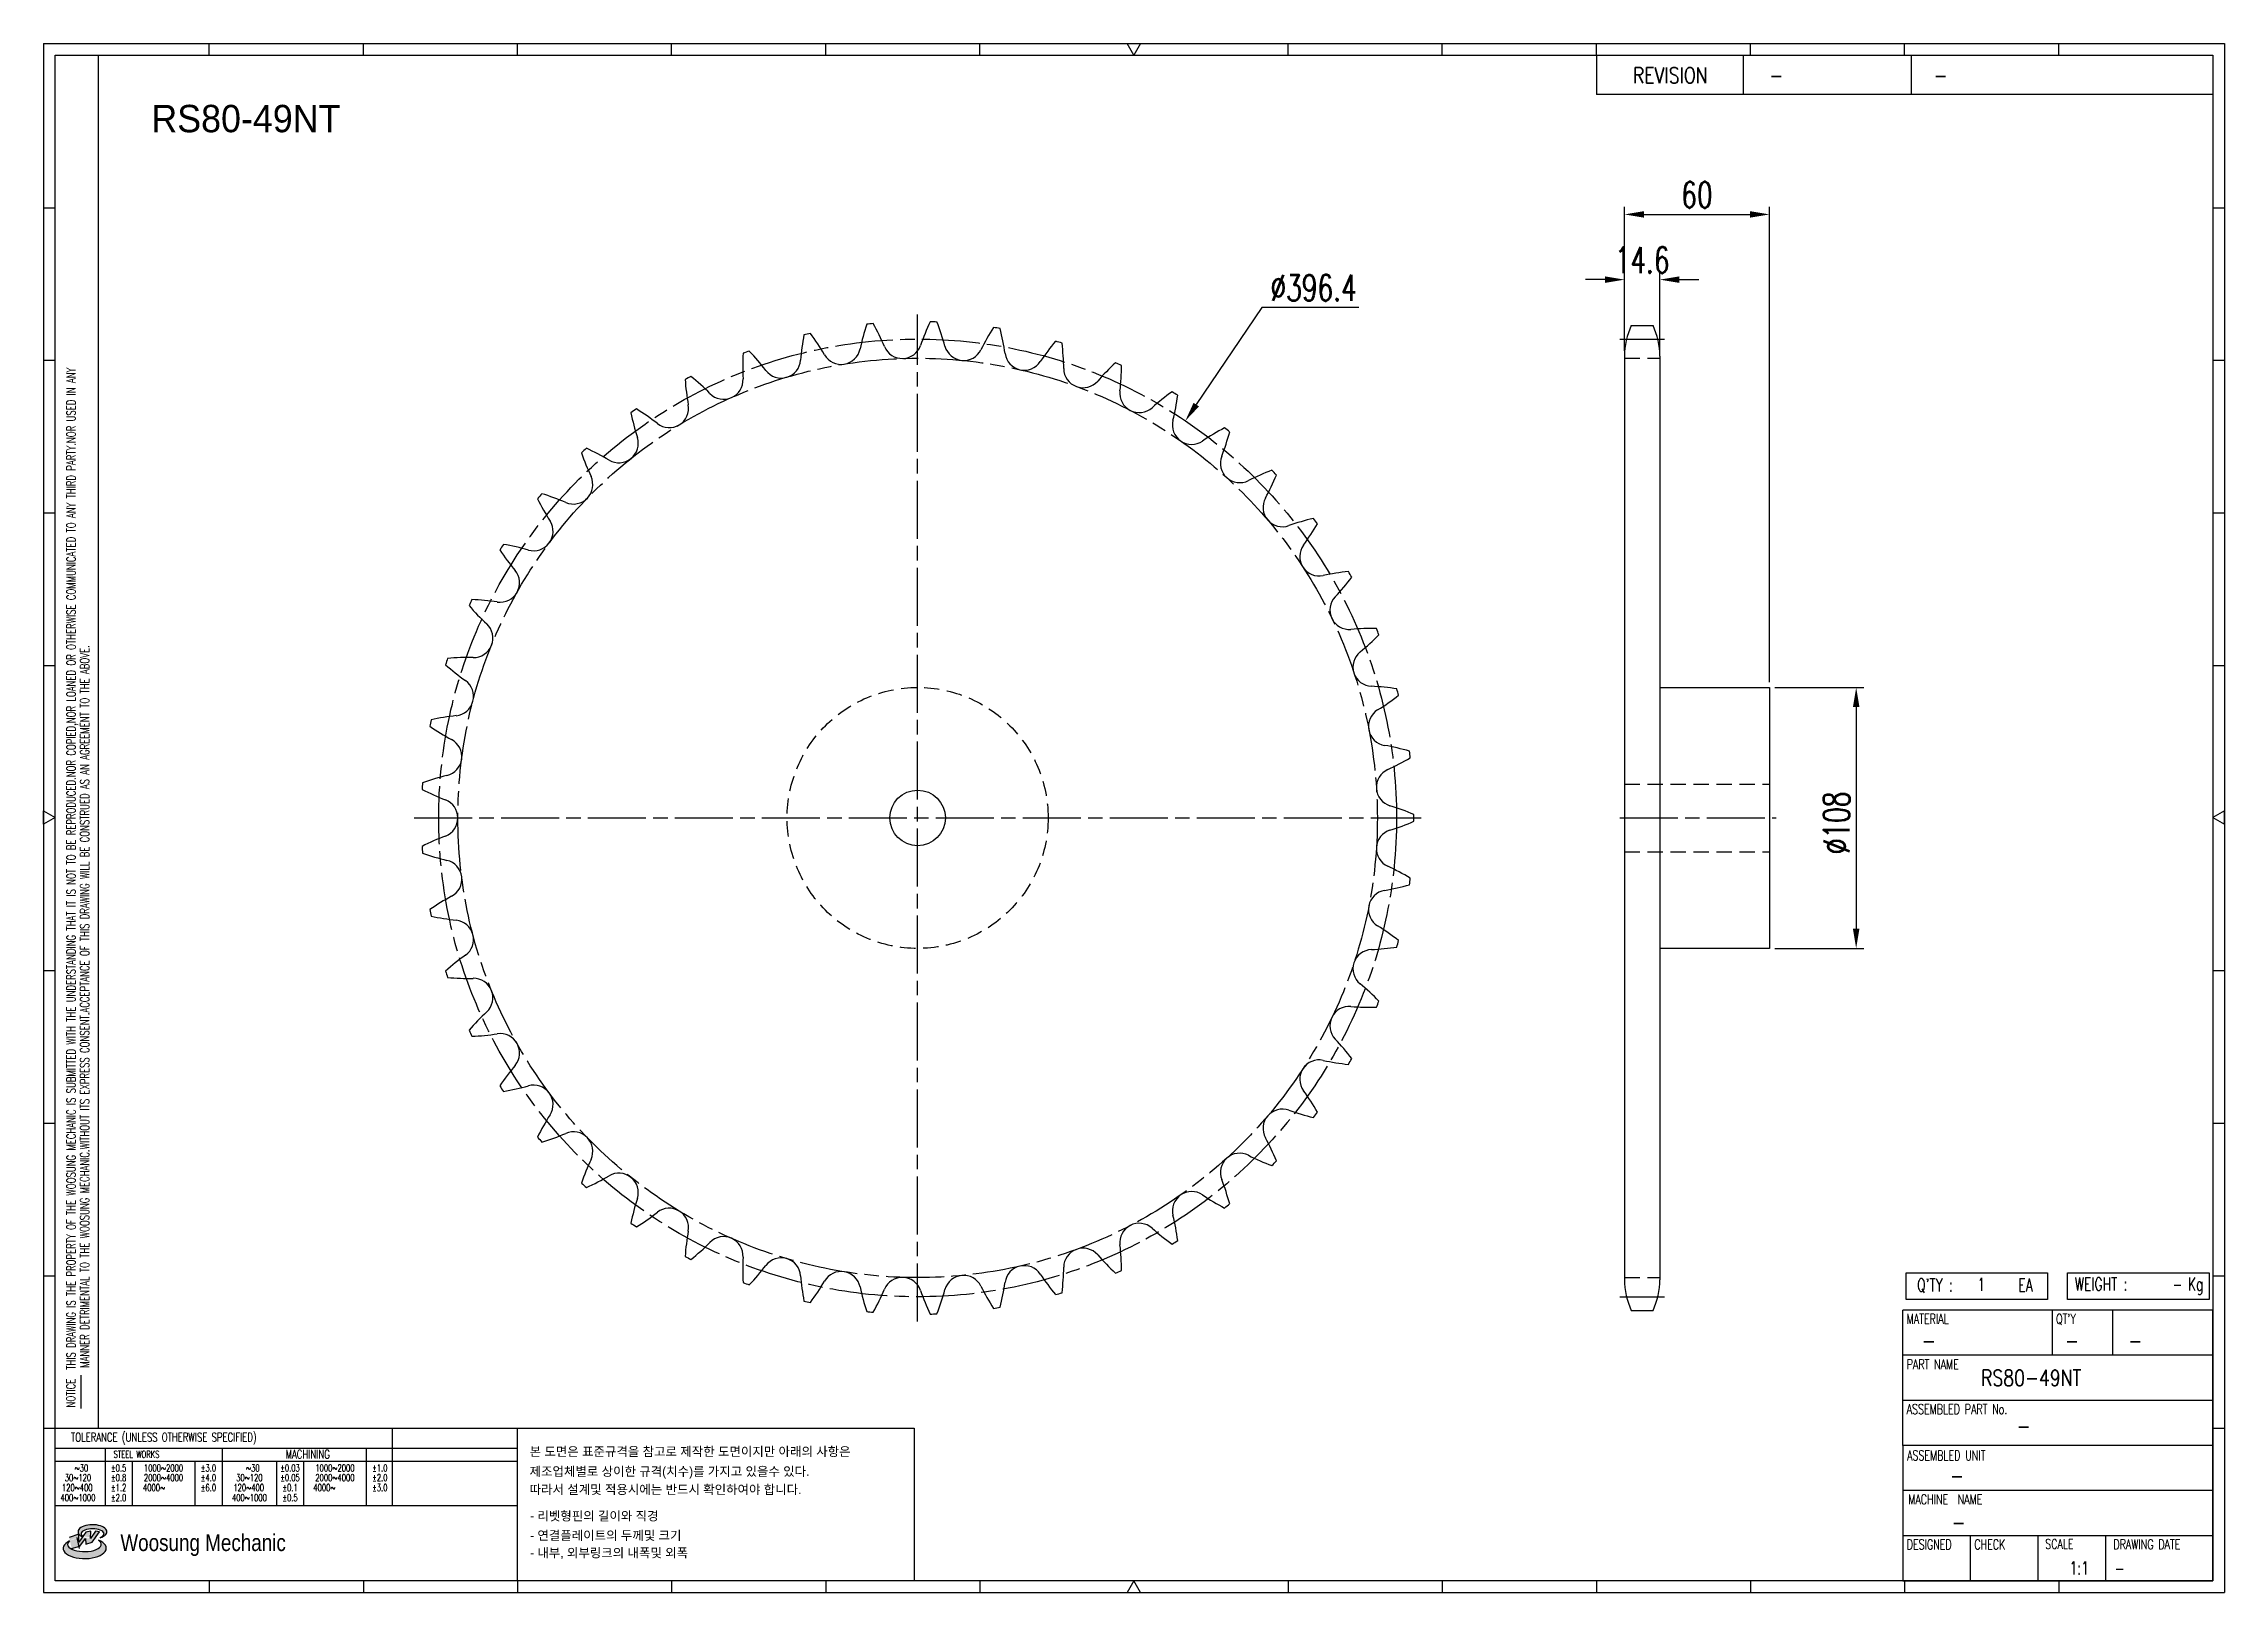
# Model space of a CAD drawing. Header units: millimetres. Extents: x 26815 to 27718, y 34 to 675.
import ezdxf
from ezdxf.enums import TextEntityAlignment as Align

# ---------------------------------------------------------------- set-up
doc = ezdxf.new("R2010")
doc.units = ezdxf.units.MM
for name, pattern in [('AM_ISO08W050', [18, 12, -1.5, 3, -1.5]), ('AM_ISO08W050x2', [9, 6, -0.75, 1.5, -0.75]), ('HIDDEN', [9.525, 6.35, -3.175])]:
    doc.linetypes.add(name, pattern=pattern)
doc.layers.get('Defpoints').update_dxf_attribs({"color": 80})
doc.layers.add('CL2', color=4, linetype='AM_ISO08W050', lineweight=25)
for name, color, linetype in [('HL', 2, 'HIDDEN'), ('LOGO', 7, 'Continuous'), ('S-DIM', 7, 'Continuous'), ('TITLE', 7, 'Continuous')]:
    doc.layers.add(name, color=color, linetype=linetype)
doc.styles.add('HAN', font='ROMANS.shx', dxfattribs={"width": 0.7, "bigfont": 'whgtxt.shx'})
doc.styles.add('HKD_ST2', font='romans.shx', dxfattribs={"width": 0.7, "height": 4, "bigfont": '@extfont2.shx'})
doc.styles.add('HSG', font='SIMPLEX.shx', dxfattribs={"width": 0.7, "bigfont": 'HSG.shx'})
doc.styles.add('MtXpl_', font='Gulim.ttf')
doc.styles.add('SLDTEXTSTYLE4', font='arial.ttf', dxfattribs={"width": 0.8})
doc.dimstyles.new('APP23', dxfattribs={"dimscale": 4.5, "dimtxt": 2.4, "dimasz": 1.8, "dimexe": 0.7, "dimexo": 0.5, "dimgap": 0.6, "dimtad": 1, "dimtoh": 1, "dimdec": 1, "dimrnd": 0.01, "dimzin": 9, "dimdsep": 46, "dimtxsty": 'HSG', "dimcen": 0, "dimclrd": 1, "dimclre": 1, "dimclrt": 256, "dimazin": 2, "dimtp": 1, "dimtm": 1, "dimtfac": 0.5, "dimtdec": 1, "dimtix": 1, "dimtofl": 0, "dimtmove": 0, "dimatfit": 3, "dimfxl": 0, "dimtvp": 1, "dimtolj": 2, "dimlwd": -1, "dimlwe": -1, "dimarcsym": 0})

# ---------------------------------------------------------------- blocks, each defined once
blk = doc.blocks.new('MASTER')
at = {"layer": 'LOGO'}
h = blk.add_hatch(color=10, dxfattribs=at)
h.paths.add_polyline_path([(1.544, 35.177), (1.554, 34.966), (1.779, 35.034), (2.054, 35.422), (1.908, 35.446), (1.728, 35.167), (1.741, 35.439), (1.547, 35.405), (1.292, 35.041), (1.295, 35.33), (0.943, 35.208), (1.03, 34.8), (1.336, 34.885)])
edge = h.paths.add_edge_path()
edge.add_ellipse((1.795, 35.421), major_axis=(-0.53, 0), ratio=0.487785, start_angle=122.36065, end_angle=403.39574)
edge.add_line((1.411, 35.244), (1.419, 35.261))
edge.add_ellipse((1.798, 35.344), major_axis=(-0.423, 0), ratio=0.444396, start_angle=131.58977, end_angle=386.19408, ccw=False)
edge = h.paths.add_edge_path()
edge.add_ellipse((1.512, 34.815), major_axis=(-0.793, 0), ratio=0.480113, start_angle=314.67633, end_angle=590.85213)
edge.add_ellipse((1.501, 34.958), major_axis=(-0.62, 0), ratio=0.43311, start_angle=331.7024, end_angle=574.42495, ccw=False)
at = {"color": 140}
for p, q in [((0, 90.118), (80.15, 90.118)), ((0, 90.118), (0, 33.191)), ((80.15, 90.118), (80.15, 33.191)), ((57.068, 89.693), (57.068, 88.246)), ((62.47, 89.693), (62.47, 88.246)), ((68.635, 89.693), (68.635, 88.246)), ((79.725, 88.246), (57.068, 88.246)), ((68.449, 43.961), (68.449, 44.936)), ((68.449, 44.936), (73.654, 44.936)), ((73.654, 44.936), (73.654, 43.961)), ((74.39, 43.961), (74.39, 44.936)), ((74.39, 44.936), (79.595, 44.936)), ((79.595, 44.936), (79.595, 43.961)), ((68.336, 38.59), (68.336, 43.563)), ((79.725, 43.563), (68.336, 43.563)), ((73.654, 43.961), (68.449, 43.961)), ((73.827, 43.563), (73.827, 41.905)), ((79.595, 43.961), (74.39, 43.961)), ((76.037, 43.563), (76.037, 41.905)), ((79.725, 38.59), (79.725, 43.563)), ((79.725, 41.905), (68.336, 41.905)), ((79.725, 40.248), (68.336, 40.248)), ((68.336, 38.59), (68.336, 33.616)), ((79.725, 38.59), (68.336, 38.59)), ((79.725, 33.616), (79.725, 38.59)), ((79.725, 36.932), (68.336, 36.932)), ((79.725, 35.274), (68.336, 35.274)), ((70.822, 33.616), (70.822, 35.274)), ((73.309, 33.616), (73.309, 35.274)), ((75.796, 33.616), (75.796, 35.274)), ((0, 33.191), (80.15, 33.191)), ((68.336, 33.616), (79.725, 33.616))]:
    blk.add_line(p, q, dxfattribs=at)
for p, q in [((6.089, 89.693), (6.089, 90.118)), ((11.753, 89.693), (11.753, 90.118)), ((17.418, 89.693), (17.418, 90.118)), ((23.082, 89.693), (23.082, 90.118)), ((28.746, 89.693), (28.746, 90.118)), ((34.411, 89.693), (34.411, 90.118)), ((45.739, 89.693), (45.739, 90.118)), ((51.404, 89.693), (51.404, 90.118)), ((57.068, 89.693), (57.068, 90.118)), ((62.732, 89.693), (62.732, 90.118)), ((68.397, 89.693), (68.397, 90.118)), ((74.061, 89.693), (74.061, 90.118)), ((0, 84.085), (0.425, 84.085)), ((79.725, 84.085), (80.15, 84.085)), ((0, 78.478), (0.425, 78.478)), ((79.725, 78.478), (80.15, 78.478)), ((0, 72.87), (0.425, 72.87)), ((79.725, 72.87), (80.15, 72.87)), ((0, 67.262), (0.425, 67.262)), ((79.725, 67.262), (80.15, 67.262)), ((0, 56.047), (0.425, 56.047)), ((79.725, 56.047), (80.15, 56.047)), ((0, 50.439), (0.425, 50.439)), ((79.725, 50.439), (80.15, 50.439)), ((0, 44.832), (0.425, 44.832)), ((79.725, 44.832), (80.15, 44.832)), ((1.377, 39.947), (1.377, 41.174)), ((0, 39.224), (0.425, 39.224)), ((79.725, 39.224), (80.15, 39.224)), ((6.089, 33.616), (6.089, 33.191)), ((11.753, 33.616), (11.753, 33.191)), ((17.418, 33.616), (17.418, 33.191)), ((23.082, 33.616), (23.082, 33.191)), ((28.746, 33.616), (28.746, 33.191)), ((34.411, 33.616), (34.411, 33.191)), ((45.739, 33.616), (45.739, 33.191)), ((51.404, 33.616), (51.404, 33.191)), ((57.068, 33.616), (57.068, 33.191)), ((62.732, 33.616), (62.732, 33.191)), ((68.397, 33.616), (68.397, 33.191)), ((74.061, 33.616), (74.061, 33.191))]:
    blk.add_line(p, q)
at = {"color": 2}
for p, q in [((2.017, 39.224), (2.017, 89.693)), ((0.425, 39.224), (17.418, 39.224)), ((0.425, 38.487), (17.418, 38.487)), ((2.257, 38.487), (2.257, 36.382)), ((6.557, 38.5), (6.557, 36.382)), ((11.857, 38.487), (11.857, 36.382)), ((12.816, 39.224), (12.816, 36.382)), ((17.418, 33.616), (17.418, 39.224)), ((0.425, 38.012), (17.418, 38.012)), ((3.257, 38.012), (3.257, 36.382)), ((5.557, 38.012), (5.557, 36.382)), ((8.557, 38.012), (8.557, 36.382)), ((9.557, 38.026), (9.557, 36.382)), ((0.425, 36.382), (17.418, 36.382))]:
    blk.add_line(p, q, dxfattribs=at)
for points in [[(40.075, 89.693), (39.83, 90.118), (40.32, 90.118)], [(0.425, 61.679), (0, 61.433), (0, 61.924)], [(79.725, 61.679), (80.15, 61.433), (80.15, 61.924)], [(40.075, 33.616), (39.83, 33.191), (40.32, 33.191)]]:
    blk.add_lwpolyline(points, close=True)
at = {"color": 140}
blk.add_lwpolyline([(0.425, 89.693), (79.725, 89.693), (79.725, 33.616), (0.425, 33.616)], close=True, dxfattribs=at)
at = {"layer": 'LOGO'}
for p, q in [((1.295, 35.33), (0.943, 35.208)), ((1.547, 35.405), (1.292, 35.041)), ((1.292, 35.041), (1.295, 35.33)), ((1.741, 35.439), (1.547, 35.405)), ((1.908, 35.446), (1.728, 35.167)), ((1.728, 35.167), (1.741, 35.439)), ((1.779, 35.034), (2.054, 35.422)), ((2.054, 35.422), (1.908, 35.446)), ((1.03, 34.8), (1.336, 34.885)), ((1.224, 35.208), (1.311, 34.8)), ((1.224, 35.208), (1.224, 35.208)), ((1.336, 34.885), (1.544, 35.177)), ((1.419, 35.261), (1.411, 35.244)), ((1.544, 35.177), (1.554, 34.966)), ((1.554, 34.966), (1.779, 35.034))]:
    blk.add_line(p, q, dxfattribs=at)
for centre, major_axis, ratio, start_param, end_param in [((1.795, 35.421), (-0.53, 0), 0.487785, 2.135596, 7.040584), ((1.798, 35.344), (-0.423, 0), 0.444396, 2.296675, 6.740358), ((1.512, 34.815), (-0.793, 0), 0.480113, 5.492138, 10.312315), ((1.501, 34.958), (-0.62, 0), 0.43311, 5.789299, 10.025607)]:
    blk.add_ellipse(centre, major_axis=major_axis, ratio=ratio, start_param=start_param, end_param=end_param, dxfattribs=at)
for s, height, style, width, p in [('REVISION', 0.5806, 'HAN', 0.8, (58.415, 88.664)), ('-', 0.581, 'HAN', 0.8, (63.426, 88.664)), ('-', 0.581, 'HAN', 0.8, (69.468, 88.664)), ("Q'TY : ", 0.4746, 'HKD_ST2', 0.7, (68.857, 44.253)), ('1', 0.475, 'HKD_ST2', 0.7, (71.071, 44.275)), ('EA', 0.4746, 'HKD_ST2', 0.7, (72.578, 44.253)), ('WEIGHT : ', 0.4746, 'HKD_ST2', 0.7, (74.65, 44.286)), ('Kg', 0.4746, 'HKD_ST2', 0.7, (78.807, 44.286)), ('-', 0.581, 'HAN', 0.8, (69.029, 42.157)), ('-', 0.581, 'HAN', 0.8, (74.289, 42.157)), ('-', 0.581, 'HAN', 0.8, (76.623, 42.157)), ('-', 0.581, 'HAN', 0.8, (72.515, 39.013)), ('-', 0.581, 'HAN', 0.8, (70.067, 37.189)), ('-', 0.581, 'HAN', 0.8, (70.126, 35.48)), ('1:1', 0.4746, 'HKD_ST2', 0.7, (74.458, 33.848)), ('-', 0.475, 'HKD_ST2', 0.7, (76.112, 33.837))]:
    blk.add_text(s, height=height, dxfattribs=dict(style=style, width=width)).set_placement(p)
at = {"color": 6, "style": 'HKD_ST2', "width": 0.7}
for s, p in [(' THIS DRAWING IS THE PROPERTY OF THE WOOSUNG MECHANIC IS SUBMITTED WITH THE UNDERSTANDING THAT IT IS NOT TO BE REPRODUCED.NOR COPIED,NOR LOANED OR OTHERWISE COMMUNICATED TO ANY THIRD PARTY.NOR USED IN ANY', (1.173, 41.217)), ('MANNER DETRIMENTAL TO THE WOOSUNG MECHANIC.WITHOUT ITS EXPRESS CONSENT.ACCEPTANCE OF THIS DRAWING WILL BE CONSTRUED AS AN AGREEMENT TO THE ABOVE.', (1.672, 41.447))]:
    blk.add_text(s, height=0.326266, rotation=90, dxfattribs=at).set_placement(p)
at = {"style": 'HKD_ST2', "width": 0.7}
blk.add_text('-', height=0.475, dxfattribs=at).set_placement((78.613, 44.286), align=Align.RIGHT)
at = {"color": 254, "style": 'HKD_ST2', "width": 0.7}
for s, height, p in [('MATERIAL', 0.3651, (68.474, 43.425)), ("QT'Y", 0.3651, (73.965, 43.425)), ('PART NAME', 0.3651, (68.474, 41.756)), ('ASSEMBLED PART No.', 0.36511, (68.474, 40.109)), ('ASSEMBLED UNIT', 0.36511, (68.49, 38.408)), ('MACHINE  NAME', 0.36511, (68.532, 36.794)), ('DESIGNED', 0.3651, (68.474, 35.136)), ('CHECK', 0.3651, (70.961, 35.136)), ('SCALE', 0.3651, (73.566, 35.153)), ('DRAWING DATE', 0.36511, (76.071, 35.141))]:
    blk.add_text(s, height=height, dxfattribs=at).set_placement(p, align=Align.TOP_LEFT)
at = {"style": 'HKD_ST2', "width": 0.7}
blk.add_text('NOTICE', height=0.3263, rotation=90, dxfattribs=at).set_placement((1.163, 39.988))
blk.add_text('TOLERANCE (UNLESS OTHERWISE SPECIFIED)', height=0.32627, dxfattribs=at).set_placement((4.417, 38.896), align=Align.MIDDLE_CENTER)
at = {"color": 4, "style": 'HKD_ST2', "width": 0.7}
for s, height, p in [('%%12630', 0.261, (1.389, 37.762)), ('1000%%1262000', 0.26101, (4.407, 37.762)), ('%%12630', 0.261, (7.689, 37.762)), ('1000%%1262000', 0.26101, (10.707, 37.762)), ('120%%126400', 0.26101, (1.237, 37.045)), ('30%%126120', 0.261, (1.263, 37.411)), ('4000%%126', 0.261, (4.061, 37.045)), ('2000%%1264000', 0.26101, (4.407, 37.411)), ('120%%126400', 0.26101, (7.537, 37.045)), ('30%%126120', 0.261, (7.563, 37.411)), ('4000%%126', 0.261, (10.321, 37.045)), ('2000%%1264000', 0.26101, (10.707, 37.411)), ('400%%1261000', 0.26101, (1.263, 36.67)), ('400%%1261000', 0.26101, (7.563, 36.67))]:
    blk.add_text(s, height=height, dxfattribs=at).set_placement(p, align=Align.MIDDLE_CENTER)
for s, height, p in [('%%P0.5', 0.261, (2.757, 37.762)), ('STEEL WORKS', 0.26101, (3.416, 38.268)), ('%%P3.0', 0.261, (6.057, 37.762)), ('%%P0.03', 0.261, (9.057, 37.762)), ('MACHINING', 0.3263, (9.707, 38.27)), ('%%P1.0', 0.261, (12.357, 37.762)), ('%%P0.8', 0.261, (2.757, 37.411)), ('%%P1.2', 0.261, (2.757, 37.045)), ('%%P4.0', 0.261, (6.057, 37.411)), ('%%P6.0', 0.261, (6.057, 37.045)), ('%%P0.05', 0.261, (9.057, 37.411)), ('%%P0.1', 0.261, (9.057, 37.045)), ('%%P2.0', 0.261, (12.357, 37.411)), ('%%P3.0', 0.261, (12.357, 37.045)), ('%%P2.0', 0.261, (2.757, 36.67)), ('%%P0.5', 0.261, (9.057, 36.67))]:
    blk.add_text(s, height=height, dxfattribs=at).set_placement(p, align=Align.MIDDLE)
at = {"color": 1, "style": 'SLDTEXTSTYLE4', "width": 0.8}
blk.add_text('Woosung Mechanic', height=0.61957, dxfattribs=at).set_placement((2.822, 34.711))
blk = doc.blocks.new('*D2')
at = {"layer": 'Defpoints', "color": 0, "transparency": 16777216}
for p in [(27484.08, 576.95), (27469.48, 545.27), (27484.08, 545.27)]:
    blk.add_point(p, dxfattribs=at)
at = {"layer": 'S-DIM', "color": 1, "transparency": 16777216}
for p, q in [((27469.48, 547.52), (27469.48, 580.1)), ((27484.08, 547.52), (27484.08, 580.1)), ((27461.38, 576.95), (27453.28, 576.95)), ((27492.18, 576.95), (27500.28, 576.95))]:
    blk.add_line(p, q, dxfattribs=at)
for points in [[(27461.38, 578.3), (27461.38, 575.6), (27469.48, 576.95)], [(27492.18, 578.3), (27492.18, 575.6), (27484.08, 576.95)]]:
    blk.add_solid(points, dxfattribs=at)
at = {"layer": 'S-DIM', "transparency": 16777216, "insert": (27476.78, 585.05), "char_height": 10.8, "attachment_point": 5, "style": 'HSG'}
blk.add_mtext('\\A2;14.6', dxfattribs=at)
blk = doc.blocks.new('*D3')
at = {"layer": 'Defpoints', "color": 0, "transparency": 16777216}
for p in [(27529.48, 603.95), (27469.48, 545.27), (27529.48, 408.14)]:
    blk.add_point(p, dxfattribs=at)
at = {"layer": 'S-DIM', "color": 1, "transparency": 16777216}
for p, q in [((27469.48, 547.52), (27469.48, 607.1)), ((27529.48, 410.39), (27529.48, 607.1)), ((27477.58, 603.95), (27521.38, 603.95))]:
    blk.add_line(p, q, dxfattribs=at)
for points in [[(27477.58, 605.3), (27477.58, 602.6), (27469.48, 603.95)], [(27521.38, 605.3), (27521.38, 602.6), (27529.48, 603.95)]]:
    blk.add_solid(points, dxfattribs=at)
at = {"layer": 'S-DIM', "transparency": 16777216, "insert": (27499.48, 612.05), "char_height": 10.8, "attachment_point": 5, "style": 'HSG'}
blk.add_mtext('\\A2;60', dxfattribs=at)
blk = doc.blocks.new('*D4')
at = {"layer": 'Defpoints', "color": 0, "transparency": 16777216}
for p in [(27287.7, 518.5), (27066.09, 189.78)]:
    blk.add_point(p, dxfattribs=at)
at = {"layer": 'S-DIM', "color": 1, "transparency": 16777216}
for p, q in [((27319.37, 565.48), (27292.23, 525.22)), ((27359.51, 565.48), (27319.37, 565.48))]:
    blk.add_line(p, q, dxfattribs=at)
blk.add_solid([(27291.11, 525.97), (27293.35, 524.46), (27287.7, 518.5)], dxfattribs=at)
at = {"layer": 'S-DIM', "transparency": 16777216, "insert": (27340.79, 573.58), "char_height": 10.8, "attachment_point": 5, "style": 'HSG'}
blk.add_mtext('\\A2;∅396.4', dxfattribs=at)
blk = doc.blocks.new('*D5')
at = {"layer": 'Defpoints', "color": 0, "transparency": 16777216}
for p in [(27529.48, 408.14), (27529.48, 300.14), (27565.36, 300.14)]:
    blk.add_point(p, dxfattribs=at)
at = {"layer": 'S-DIM', "color": 1, "transparency": 16777216}
for p, q in [((27531.73, 408.14), (27568.51, 408.14)), ((27565.36, 400.04), (27565.36, 308.24)), ((27531.73, 300.14), (27568.51, 300.14))]:
    blk.add_line(p, q, dxfattribs=at)
for points in [[(27564.01, 400.04), (27566.71, 400.04), (27565.36, 408.14)], [(27564.01, 308.24), (27566.71, 308.24), (27565.36, 300.14)]]:
    blk.add_solid(points, dxfattribs=at)
at = {"layer": 'S-DIM', "transparency": 16777216, "insert": (27557.26, 352.1), "char_height": 10.8, "attachment_point": 5, "rotation": 90, "style": 'HSG'}
blk.add_mtext('\\A2;%%c108', dxfattribs=at)

msp = doc.modelspace()

# ---------------------------------------------------------------- linework, layer by layer
for p, q in [((27472.28, 557.97), (27481.28, 557.97)), ((27469.48, 545.27), (27469.48, 163.01)), ((27484.08, 545.27), (27484.08, 163.01)), ((27484.08, 408.14), (27529.48, 408.14)), ((27529.48, 408.14), (27529.48, 300.14)), ((27529.48, 300.14), (27484.08, 300.14)), ((27472.28, 150.31), (27481.28, 150.31))]:
    msp.add_line(p, q)
at = {"color": 140}
msp.add_lwpolyline([(27011.3, 101.51), (27175.49, 101.51), (27175.49, 38.36), (27011.3, 38.36)], close=True, dxfattribs=at)
msp.add_circle((27176.9, 354.14), 11.5)
for centre, radius, start, end in [((27225.37, 536.2), 97.19, 169.37497, 175.61224), ((27176.9, 354.14), 205.43, 102.47601, 103.23827), ((27054.23, 497.13), 97.19, 30.10204, 36.33931), ((27248.26, 528.5), 97.19, 162.02804, 168.26531), ((27176.9, 354.14), 205.43, 95.12907, 95.89133), ((27073.53, 511.65), 97.19, 22.7551, 28.99237), ((27269.97, 517.95), 97.19, 154.6811, 160.91837), ((27176.9, 354.14), 205.43, 87.78213, 88.5444), ((27094.52, 523.57), 97.19, 15.40816, 21.64543), ((27290.15, 504.7), 97.19, 147.33416, 153.57143), ((27176.9, 354.14), 205.43, 80.4352, 81.19746), ((27116.86, 532.72), 97.19, 8.06122, 14.29849), ((27308.47, 488.98), 97.19, 139.98722, 146.22449), ((27176.9, 354.14), 205.43, 73.08826, 73.85052), ((27140.19, 538.93), 97.19, 0.71429, 6.95156), ((27499.68, 545.27), 30.2, 155.13196, 180), ((27453.88, 545.27), 30.2, 0, 24.86804), ((27201.7, 540.9), 97.19, 176.72191, 182.95918), ((27176.9, 354.14), 205.43, 109.82295, 110.58521), ((27036.96, 480.27), 97.19, 37.44898, 43.68625), ((27120.48, 544.24), 8.02, 217.44898, 355.61224), ((27145.25, 549.9), 8.02, 210.10204, 348.26531), ((27170.54, 552.34), 8.02, 202.7551, 340.91837), ((27195.94, 551.52), 8.02, 195.40816, 333.57143), ((27221.02, 547.47), 8.02, 188.06122, 326.22449), ((27324.64, 471.05), 97.19, 132.64028, 138.87755), ((27176.9, 354.14), 205.43, 65.74132, 66.50358), ((27176.9, 354.14), 205.43, 117.16989, 117.93215), ((27177.61, 542.54), 97.19, 184.06885, 190.30612), ((27021.98, 461.34), 97.19, 44.79592, 51.03319), ((27096.63, 535.47), 8.02, 224.79592, 2.95918), ((27245.38, 540.24), 8.02, 180.71429, 318.87755), ((27164.12, 542.11), 97.19, 353.36735, 359.60462), ((27074.1, 523.72), 8.02, 232.14286, 10.30612), ((27268.62, 529.95), 8.02, 173.36735, 311.53061), ((27338.37, 451.2), 97.19, 125.29334, 131.53061), ((27176.9, 354.14), 205.43, 58.39438, 59.15664), ((27188.26, 542.2), 97.19, 346.02041, 352.25768), ((27176.9, 354.14), 205.43, 124.51683, 125.27909), ((27153.51, 541.08), 97.19, 191.41579, 197.65306), ((27009.54, 440.65), 97.19, 52.14286, 58.38013), ((27290.35, 516.78), 8.02, 166.02041, 304.18367), ((27349.46, 429.75), 97.19, 117.9464, 124.18367), ((27176.9, 354.14), 205.43, 51.04744, 51.8097), ((27176.9, 354.14), 205.43, 131.86377, 132.62603), ((26999.85, 418.54), 97.19, 59.4898, 65.72707), ((27053.26, 509.18), 8.02, 239.4898, 17.65306), ((27212.22, 539.2), 97.19, 338.67347, 344.91074), ((27129.8, 536.56), 97.19, 198.76273, 205), ((27310.22, 500.94), 8.02, 158.67347, 296.83673), ((27357.71, 407.06), 97.19, 110.59946, 116.83673), ((27176.9, 354.14), 205.43, 43.7005, 44.46276), ((27176.9, 354.14), 205.43, 139.21071, 139.97297), ((26993.07, 395.37), 97.19, 66.83673, 73.074), ((27034.45, 492.09), 8.02, 246.83673, 25), ((27235.59, 533.16), 97.19, 331.32653, 337.5638), ((27106.86, 529.04), 97.19, 206.10967, 212.34694), ((27327.89, 482.68), 8.02, 151.32653, 289.4898), ((27017.98, 472.75), 8.02, 254.18367, 32.34694), ((27362.99, 383.51), 97.19, 103.25253, 109.4898), ((27258, 524.19), 97.19, 323.97959, 330.21686), ((27176.9, 354.14), 205.43, 36.35356, 37.11582), ((27176.9, 354.14), 205.43, 146.55764, 147.31991), ((27085.07, 518.64), 97.19, 213.45661, 219.69388), ((26989.31, 371.52), 97.19, 74.18367, 80.42094), ((27343.09, 462.32), 8.02, 143.97959, 282.14286), ((27004.12, 451.45), 8.02, 261.53061, 39.69388), ((27365.22, 359.47), 97.19, 95.90559, 102.14286), ((27279.08, 512.42), 97.19, 316.63265, 322.86992), ((27176.9, 354.14), 205.43, 29.00662, 29.76889), ((27176.9, 354.14), 205.43, 153.90458, 154.66685), ((26988.62, 347.39), 97.19, 81.53061, 87.76788), ((27355.56, 440.18), 8.02, 136.63265, 274.79592), ((27064.79, 505.55), 97.19, 220.80355, 227.04082), ((26993.09, 428.56), 8.02, 268.87755, 47.04082), ((27364.36, 335.34), 97.19, 88.55865, 94.79592), ((27298.48, 498.06), 97.19, 309.28571, 315.52298), ((27176.9, 354.14), 205.43, 21.65969, 22.42195), ((27176.9, 354.14), 205.43, 161.25152, 162.01378), ((27046.35, 489.97), 97.19, 228.15049, 234.38776), ((26991.03, 323.37), 97.19, 88.87755, 95.11482), ((27365.1, 416.63), 8.02, 129.28571, 267.44898), ((26985.09, 404.44), 8.02, 276.22449, 54.38776), ((27360.41, 311.53), 97.19, 81.21171, 87.44898), ((27176.9, 354.14), 205.43, 14.31275, 15.07501), ((27371.54, 392.05), 8.02, 121.93878, 260.10204), ((27315.89, 481.33), 97.19, 301.93878, 308.17605), ((27176.9, 354.14), 205.43, 168.59846, 169.36072), ((27030.05, 472.16), 97.19, 235.49742, 241.73469), ((26996.49, 299.86), 97.19, 96.22449, 102.46176), ((26980.23, 379.5), 8.02, 283.57143, 61.73469), ((27353.46, 288.41), 97.19, 73.86477, 80.10204), ((27176.9, 354.14), 205.43, 6.96581, 7.72807), ((27004.91, 277.23), 97.19, 103.57143, 109.8087), ((27374.79, 366.85), 8.02, 114.59184, 252.7551), ((27331.01, 462.51), 97.19, 294.59184, 300.82911), ((27176.9, 354.14), 205.43, 175.9454, 176.70766), ((27016.16, 452.41), 97.19, 242.84436, 249.08163), ((26978.6, 354.14), 8.02, 290.91837, 69.08163), ((27343.6, 266.37), 97.19, 66.51783, 72.7551), ((27343.6, 441.91), 97.19, 287.2449, 293.48217), ((27176.9, 354.14), 205.43, 359.61887, 0.38113), ((27016.16, 255.87), 97.19, 110.91837, 117.15564), ((27374.79, 341.44), 8.02, 107.2449, 245.40816), ((27176.9, 354.14), 205.43, 183.29234, 184.0546), ((27004.91, 431.05), 97.19, 250.1913, 256.42857), ((26980.23, 328.78), 8.02, 298.26531, 76.42857), ((27331.01, 245.77), 97.19, 59.17089, 65.40816), ((27353.46, 419.87), 97.19, 279.89796, 286.13523), ((27176.9, 354.14), 205.43, 352.27193, 353.03419), ((27030.05, 236.12), 97.19, 118.26531, 124.50258), ((27176.9, 354.14), 205.43, 190.63928, 191.40154), ((27371.54, 316.23), 8.02, 99.89796, 238.06122), ((26996.49, 408.43), 97.19, 257.53824, 263.77551), ((26985.09, 303.84), 8.02, 305.61224, 83.77551), ((27315.89, 226.96), 97.19, 51.82395, 58.06122), ((27365.1, 291.66), 8.02, 92.55102, 230.71429), ((27360.41, 396.76), 97.19, 272.55102, 278.78829), ((27176.9, 354.14), 205.43, 344.92499, 345.68725), ((27046.35, 218.31), 97.19, 125.61224, 131.84951), ((27176.9, 354.14), 205.43, 197.98622, 198.74848), ((26991.03, 384.91), 97.19, 264.88518, 271.12245), ((26993.09, 279.73), 8.02, 312.95918, 91.12245), ((27298.48, 210.23), 97.19, 44.47702, 50.71429), ((27064.79, 202.73), 97.19, 132.95918, 139.19645), ((27355.56, 268.1), 8.02, 85.20408, 223.36735), ((27364.36, 372.94), 97.19, 265.20408, 271.44135), ((27176.9, 354.14), 205.43, 337.57805, 338.34031), ((27176.9, 354.14), 205.43, 205.33315, 206.09542), ((26988.62, 360.89), 97.19, 272.23212, 278.46939), ((27004.12, 256.83), 8.02, 320.30612, 98.46939), ((27279.08, 195.86), 97.19, 37.13008, 43.36735), ((27343.09, 245.96), 8.02, 77.85714, 216.02041), ((27365.22, 348.81), 97.19, 257.85714, 264.09441), ((27176.9, 354.14), 205.43, 330.23111, 330.99338), ((27085.07, 189.64), 97.19, 140.30612, 146.54339), ((27176.9, 354.14), 205.43, 212.68009, 213.44236), ((26989.31, 336.76), 97.19, 279.57906, 285.81633), ((27017.98, 235.54), 8.02, 327.65306, 105.81633), ((27258, 184.09), 97.19, 29.78314, 36.02041), ((27106.86, 179.25), 97.19, 147.65306, 153.89033), ((27327.89, 225.6), 8.02, 70.5102, 208.67347), ((27362.99, 324.77), 97.19, 250.5102, 256.74747), ((27176.9, 354.14), 205.43, 322.88418, 323.64644), ((27176.9, 354.14), 205.43, 220.02703, 220.78929), ((26993.07, 312.91), 97.19, 286.926, 293.16327), ((27034.45, 216.19), 8.02, 335, 113.16327), ((27235.59, 175.12), 97.19, 22.4362, 28.67347), ((27129.8, 171.73), 97.19, 155, 161.23727), ((27310.22, 207.34), 8.02, 63.16327, 201.32653), ((27357.71, 301.22), 97.19, 243.16327, 249.40054), ((27176.9, 354.14), 205.43, 315.53724, 316.2995), ((27176.9, 354.14), 205.43, 227.37397, 228.13623), ((26999.85, 289.74), 97.19, 294.27293, 300.5102), ((27053.26, 199.1), 8.02, 342.34694, 120.5102), ((27290.35, 191.5), 8.02, 55.81633, 193.97959), ((27212.22, 169.08), 97.19, 15.08926, 21.32653), ((27153.51, 167.2), 97.19, 162.34694, 168.58421), ((27009.54, 267.63), 97.19, 301.61987, 307.85714), ((27074.1, 184.57), 8.02, 349.69388, 127.85714), ((27188.26, 166.09), 97.19, 7.74232, 13.97959), ((27349.46, 278.53), 97.19, 235.81633, 242.0536), ((27176.9, 354.14), 205.43, 308.1903, 308.95256), ((27176.9, 354.14), 205.43, 234.72091, 235.48317), ((27177.61, 165.75), 97.19, 169.69388, 175.93115), ((27096.63, 172.81), 8.02, 357.04082, 135.20408), ((27268.62, 178.33), 8.02, 48.46939, 186.63265), ((27338.37, 257.09), 97.19, 228.46939, 234.70666), ((27176.9, 354.14), 205.43, 242.06785, 242.83011), ((27021.98, 246.94), 97.19, 308.96681, 315.20408), ((27201.7, 167.38), 97.19, 177.04082, 183.27809), ((27120.48, 164.04), 8.02, 4.38776, 142.55102), ((27245.38, 168.04), 8.02, 41.12245, 179.28571), ((27324.64, 237.23), 97.19, 221.12245, 227.35972), ((27164.12, 166.18), 97.19, 0.39538, 6.63265), ((27176.9, 354.14), 205.43, 300.84336, 301.60562), ((27036.96, 228.01), 97.19, 316.31375, 322.55102), ((27225.37, 172.09), 97.19, 184.38776, 190.62503), ((27145.25, 158.38), 8.02, 11.73469, 149.89796), ((27170.54, 155.94), 8.02, 19.08163, 157.2449), ((27195.94, 156.76), 8.02, 26.42857, 164.59184), ((27221.02, 160.81), 8.02, 33.77551, 171.93878), ((27308.47, 219.3), 97.19, 213.77551, 220.01278), ((27140.19, 169.36), 97.19, 353.04844, 359.28571), ((27176.9, 354.14), 205.43, 293.49642, 294.25868), ((27499.68, 163.01), 30.2, 180, 204.86804), ((27453.88, 163.01), 30.2, 335.13196, 0), ((27176.9, 354.14), 205.43, 249.41479, 250.17705), ((27176.9, 354.14), 205.43, 256.76173, 257.52399), ((27054.23, 211.15), 97.19, 323.66069, 329.89796), ((27248.26, 179.78), 97.19, 191.73469, 197.97196), ((27073.53, 196.64), 97.19, 331.00763, 337.2449), ((27269.97, 190.34), 97.19, 199.08163, 205.3189), ((27094.52, 184.71), 97.19, 338.35457, 344.59184), ((27290.15, 203.58), 97.19, 206.42857, 212.66584), ((27116.86, 175.57), 97.19, 345.70151, 351.93878), ((27176.9, 354.14), 205.43, 286.14948, 286.91174), ((27176.9, 354.14), 205.43, 264.10867, 264.87093), ((27176.9, 354.14), 205.43, 271.4556, 272.21787), ((27176.9, 354.14), 205.43, 278.80254, 279.5648)]:
    msp.add_arc(centre, radius, start, end)
at = {"layer": 'CL2', "linetype": 'AM_ISO08W050x2', "ltscale": 4}
for p, q in [((27176.9, 145.71), (27176.9, 562.57)), ((27467.54, 552.36), (27486.02, 552.36)), ((26968.47, 354.14), (27385.33, 354.14)), ((27467.54, 354.14), (27532.29, 354.14)), ((27467.54, 155.92), (27486.02, 155.92))]:
    msp.add_line(p, q, dxfattribs=at)
for radius in [198.22, 190.28]:
    msp.add_circle((27176.9, 354.14), radius, dxfattribs=at)
at = {"layer": 'HL', "linetype": 'HIDDEN'}
for p, q in [((27469.48, 544.42), (27484.08, 544.42)), ((27469.48, 368.14), (27529.48, 368.14)), ((27469.48, 340.14), (27529.48, 340.14)), ((27469.48, 163.86), (27484.08, 163.86))]:
    msp.add_line(p, q, dxfattribs=at)
msp.add_circle((27176.9, 354.14), 54, dxfattribs=at)

# ---------------------------------------------------------------- block references
at = {"color": 140, "xscale": 11.26142068501861, "yscale": 11.26142068501861, "zscale": 11.26142068501861}
msp.add_blockref('MASTER', (26815.15, -340.21), dxfattribs=at)

# ---------------------------------------------------------------- texts
at = {"style": 'HAN', "width": 0.8}
msp.add_text('RS80-49NT', height=6.538, dxfattribs=at).set_placement((27617.05, 119.1))
at = {"color": 140, "style": 'MtXpl_'}
for s, p in [('본 도면은 표준규격을 참고로 제작한 도면이지만 아래의 사항은', (27016.3, 90)), ('제조업체별로 상이한 규격(치수)를 가지고 있을수 있다.', (27016.3, 81.79)), ('따라서 설계및 적용시에는 반드시 확인하여야 합니다.', (27016.3, 74.29)), ('- 리벳형핀의 길이와 직경', (27016.5, 63.33)), ('- 연결플레이트의 두께및 크기', (27016.5, 55.29)), ('- 내부, 외부링크의 내폭및 외폭', (27016.5, 48.07))]:
    msp.add_text(s, height=3.7776, dxfattribs=at).set_placement(p)
at = {"layer": 'TITLE', "color": 254, "style": 'MtXpl_'}
msp.add_text('RS80-49NT', height=11.333, dxfattribs=at).set_placement((26859.75, 637.96))

# ---------------------------------------------------------------- dimensions: what is measured, and where the dimension line sits
at = {"layer": 'S-DIM'}
dim = msp.add_linear_dim(base=(27529.48, 603.95), p1=(27469.48, 545.27), p2=(27529.48, 408.14), dimstyle='APP23', dxfattribs=at)
dim.commit()
dim.dimension.update_dxf_attribs({"geometry": '*D3', "text_midpoint": (27499.48, 612.05)})
dim = msp.add_linear_dim(base=(27484.08, 576.95), p1=(27469.48, 545.27), p2=(27484.08, 545.27), dimstyle='APP23', dxfattribs=at)
dim.commit()
dim.dimension.update_dxf_attribs({"geometry": '*D2', "text_midpoint": (27476.78, 576.95), "dimtype": 128})
dim = msp.add_diameter_dim_2p(p1=(27066.09, 189.78), p2=(27287.7, 518.5), dimstyle='APP23', dxfattribs=at)
dim.commit()
dim.dimension.update_dxf_attribs({"geometry": '*D4', "text_midpoint": (27340.79, 565.48), "dimtype": 131})
dim = msp.add_linear_dim(base=(27565.36, 300.14), p1=(27529.48, 408.14), p2=(27529.48, 300.14), angle=90, text='%%c<>', dimstyle='APP23', dxfattribs=at)
dim.commit()
dim.dimension.update_dxf_attribs({"geometry": '*D5', "text_midpoint": (27565.36, 352.1), "dimtype": 128})

doc.saveas('drawing.dxf')
